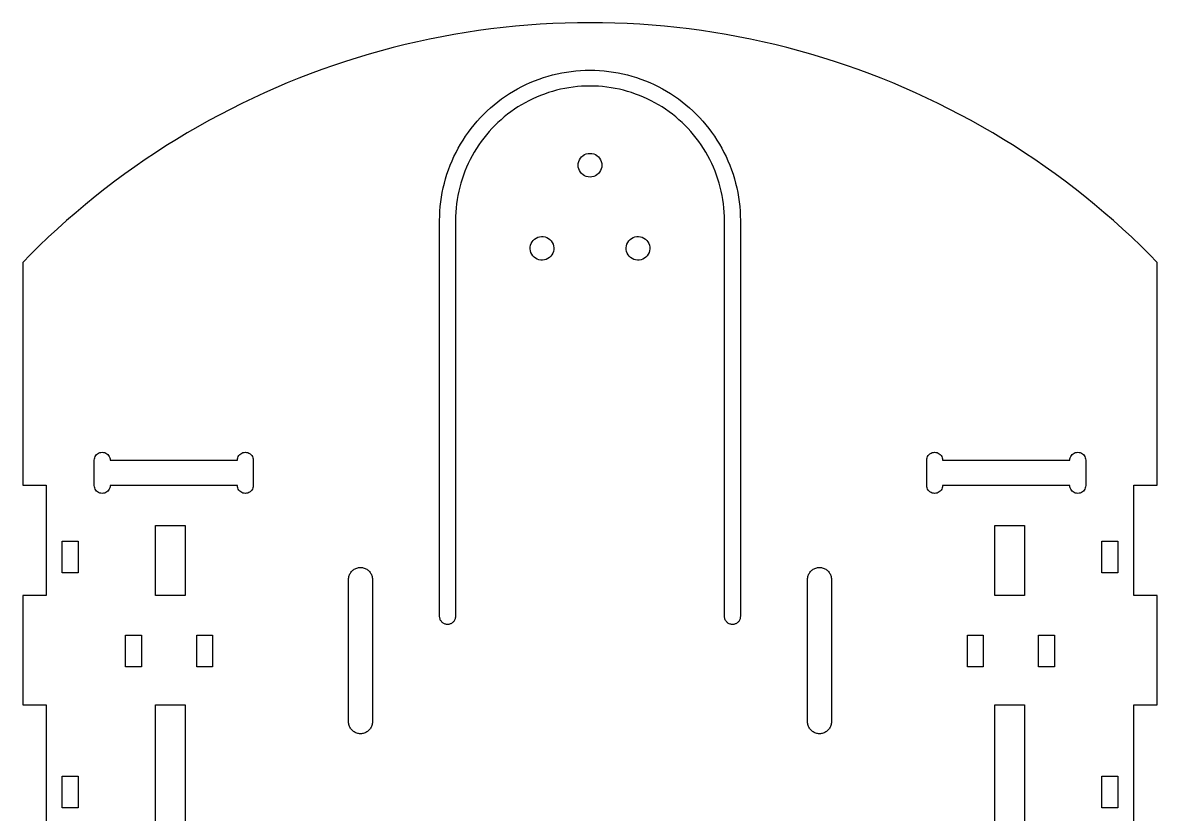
# Model space of a CAD drawing. Header units: metres. Extents: x -72 to 72, y -100 to 100.
# Drawn here: x -71.7 to 71.7, y 0 to 100 of the extents above; entities that cross this region are included whole.
import ezdxf

# ---------------------------------------------------------------- set-up
doc = ezdxf.new("R2010")
doc.units = ezdxf.units.M

msp = doc.modelspace()

# ---------------------------------------------------------------- linework, layer by layer
for p, q in [((-14.0901, 99.0024), (-15.6434, 98.7688)), ((-12.5333, 99.2115), (-14.0901, 99.0024)), ((-10.9734, 99.3961), (-12.5333, 99.2115)), ((-9.41083, 99.5562), (-10.9734, 99.3961)), ((-7.8459, 99.6917), (-9.41083, 99.5562)), ((-6.27904, 99.8027), (-7.8459, 99.6917)), ((-4.71063, 99.889), (-6.27904, 99.8027)), ((-3.14107, 99.9507), (-4.71063, 99.889)), ((-1.57072, 99.9877), (-3.14107, 99.9507)), ((0, 100), (-1.57072, 99.9877)), ((1.57072, 99.9877), (0, 100)), ((3.14107, 99.9507), (1.57072, 99.9877)), ((4.71063, 99.889), (3.14107, 99.9507)), ((6.27904, 99.8027), (4.71063, 99.889)), ((7.8459, 99.6917), (6.27904, 99.8027)), ((9.41083, 99.5562), (7.8459, 99.6917)), ((10.9734, 99.3961), (9.41083, 99.5562)), ((12.5333, 99.2115), (10.9734, 99.3961)), ((14.0901, 99.0024), (12.5333, 99.2115)), ((15.6434, 98.7688), (14.0901, 99.0024)), ((-21.8143, 97.5917), (-23.3445, 97.237)), ((-20.2787, 97.9223), (-21.8143, 97.5917)), ((-18.7381, 98.2287), (-20.2787, 97.9223)), ((-17.1929, 98.5109), (-18.7381, 98.2287)), ((-15.6434, 98.7688), (-17.1929, 98.5109)), ((17.1929, 98.5109), (15.6434, 98.7688)), ((18.7381, 98.2287), (17.1929, 98.5109)), ((20.2787, 97.9223), (18.7381, 98.2287)), ((21.8143, 97.5917), (20.2787, 97.9223)), ((23.3445, 97.237), (21.8143, 97.5917)), ((-26.3873, 96.4557), (-27.8991, 96.0294)), ((-24.869, 96.8583), (-26.3873, 96.4557)), ((-23.3445, 97.237), (-24.869, 96.8583)), ((24.869, 96.8583), (23.3445, 97.237)), ((26.3873, 96.4557), (24.869, 96.8583)), ((27.8991, 96.0294), (26.3873, 96.4557)), ((-30.9017, 95.1056), (-32.3917, 94.6085)), ((-29.404, 95.5793), (-30.9017, 95.1056)), ((-27.8991, 96.0294), (-29.404, 95.5793)), ((29.404, 95.5793), (27.8991, 96.0294)), ((30.9017, 95.1056), (29.404, 95.5793)), ((32.3917, 94.6085), (30.9017, 95.1056)), ((-35.3475, 93.5444), (-36.8125, 92.9776)), ((-33.8738, 94.0881), (-35.3475, 93.5444)), ((-32.3917, 94.6085), (-33.8738, 94.0881)), ((-5.87131, 93.0701), (-5.30081, 93.2456)), ((-5.30081, 93.2456), (-4.72508, 93.4031)), ((-4.72508, 93.4031), (-4.1447, 93.5424)), ((-4.1447, 93.5424), (-3.56023, 93.6635)), ((-3.56023, 93.6635), (-2.97223, 93.7661)), ((-2.97223, 93.7661), (-2.3813, 93.8502)), ((-2.3813, 93.8502), (-1.78804, 93.9157)), ((-1.78804, 93.9157), (-1.19299, 93.9625)), ((-1.19299, 93.9625), (-0.59679, 93.9906)), ((-0.59679, 93.9906), (0, 94)), ((0, 94), (0.5968, 93.9906)), ((0.5968, 93.9906), (1.19301, 93.9625)), ((1.19301, 93.9625), (1.78806, 93.9157)), ((1.78806, 93.9157), (2.38132, 93.8502)), ((2.38132, 93.8502), (2.97224, 93.7661)), ((2.97224, 93.7661), (3.56024, 93.6635)), ((3.56024, 93.6635), (4.14471, 93.5424)), ((4.14471, 93.5424), (4.7251, 93.4031)), ((4.7251, 93.4031), (5.30083, 93.2456)), ((5.30083, 93.2456), (5.87132, 93.0701)), ((33.8738, 94.0881), (32.3917, 94.6085)), ((35.3475, 93.5444), (33.8738, 94.0881)), ((36.8125, 92.9776), (35.3475, 93.5444)), ((-39.7148, 91.7755), (-41.1514, 91.1403)), ((-38.2683, 92.3879), (-39.7148, 91.7755)), ((-36.8125, 92.9776), (-38.2683, 92.3879)), ((-9.15329, 91.6498), (-8.62579, 91.9291)), ((-8.62579, 91.9291), (-8.08978, 92.1917)), ((-8.08978, 92.1917), (-7.54579, 92.4373)), ((-7.54579, 92.4373), (-6.99434, 92.6657)), ((-6.99434, 92.6657), (-6.436, 92.8767)), ((-6.436, 92.8767), (-5.87131, 93.0701)), ((-2.65936, 91.7907), (-3.18546, 91.6989)), ((-2.13065, 91.8659), (-2.65936, 91.7907)), ((-1.59982, 91.9245), (-2.13065, 91.8659)), ((-1.06741, 91.9664), (-1.59982, 91.9245)), ((-0.53397, 91.9916), (-1.06741, 91.9664)), ((0, 92), (-0.53397, 91.9916)), ((0.53398, 91.9916), (0, 92)), ((1.06743, 91.9664), (0.53398, 91.9916)), ((1.59984, 91.9245), (1.06743, 91.9664)), ((2.13066, 91.8659), (1.59984, 91.9245)), ((2.65938, 91.7907), (2.13066, 91.8659)), ((3.18547, 91.6989), (2.65938, 91.7907)), ((5.87132, 93.0701), (6.43602, 92.8767)), ((6.43602, 92.8767), (6.99435, 92.6657)), ((6.99435, 92.6657), (7.54581, 92.4373)), ((7.54581, 92.4373), (8.0898, 92.1917)), ((8.0898, 92.1917), (8.62581, 91.9291)), ((8.62581, 91.9291), (9.15331, 91.6498)), ((38.2683, 92.3879), (36.8125, 92.9776)), ((39.7148, 91.7755), (38.2683, 92.3879)), ((41.1514, 91.1403), (39.7148, 91.7755)), ((-42.5779, 90.4827), (-43.9939, 89.8027)), ((-41.1514, 91.1403), (-42.5779, 90.4827)), ((-11.6452, 90.0129), (-11.1679, 90.3713)), ((-11.1679, 90.3713), (-10.6796, 90.7145)), ((-10.6796, 90.7145), (-10.1807, 91.0422)), ((-10.1807, 91.0422), (-9.67177, 91.3541)), ((-9.67177, 91.3541), (-9.15329, 91.6498)), ((-7.23822, 90.382), (-7.71782, 90.1471)), ((-6.7515, 90.6018), (-7.23822, 90.382)), ((-6.25809, 90.8062), (-6.7515, 90.6018)), ((-5.75851, 90.995), (-6.25809, 90.8062)), ((-5.25327, 91.168), (-5.75851, 90.995)), ((-4.74283, 91.325), (-5.25327, 91.168)), ((-4.22771, 91.4659), (-4.74283, 91.325)), ((-3.70842, 91.5906), (-4.22771, 91.4659)), ((-3.18546, 91.6989), (-3.70842, 91.5906)), ((3.70844, 91.5906), (3.18547, 91.6989)), ((4.22772, 91.4659), (3.70844, 91.5906)), ((4.74284, 91.325), (4.22772, 91.4659)), ((5.25328, 91.168), (4.74284, 91.325)), ((5.75853, 90.995), (5.25328, 91.168)), ((6.2581, 90.8062), (5.75853, 90.995)), ((6.75151, 90.6018), (6.2581, 90.8062)), ((7.23824, 90.382), (6.75151, 90.6018)), ((7.71783, 90.1471), (7.23824, 90.382)), ((9.15331, 91.6498), (9.67178, 91.3541)), ((9.67178, 91.3541), (10.1807, 91.0422)), ((10.1807, 91.0422), (10.6796, 90.7145)), ((10.6796, 90.7145), (11.1679, 90.3713)), ((11.1679, 90.3713), (11.6452, 90.0129)), ((42.5779, 90.4827), (41.1514, 91.1403)), ((43.9939, 89.8027), (42.5779, 90.4827)), ((-45.399, 89.1006), (-46.793, 88.3766)), ((-43.9939, 89.8027), (-45.399, 89.1006)), ((-13.0064, 88.8504), (-12.5649, 89.2521)), ((-12.5649, 89.2521), (-12.111, 89.6397)), ((-12.111, 89.6397), (-11.6452, 90.0129)), ((-9.55539, 89.0604), (-9.99232, 88.7533)), ((-9.10904, 89.3536), (-9.55539, 89.0604)), ((-8.65369, 89.6326), (-9.10904, 89.3536)), ((-8.18979, 89.8972), (-8.65369, 89.6326)), ((-7.71782, 90.1471), (-8.18979, 89.8972)), ((8.1898, 89.8972), (7.71783, 90.1471)), ((8.6537, 89.6326), (8.1898, 89.8972)), ((9.10905, 89.3536), (8.6537, 89.6326)), ((9.5554, 89.0604), (9.10905, 89.3536)), ((9.99234, 88.7533), (9.5554, 89.0604)), ((11.6452, 90.0129), (12.1111, 89.6397)), ((12.1111, 89.6397), (12.5649, 89.2521)), ((12.5649, 89.2521), (13.0064, 88.8504)), ((45.399, 89.1006), (43.9939, 89.8027)), ((46.793, 88.3766), (45.399, 89.1006)), ((-48.1754, 87.6307), (-49.5459, 86.8631)), ((-46.793, 88.3766), (-48.1754, 87.6307)), ((-14.6397, 87.1111), (-14.2521, 87.5649)), ((-14.2521, 87.5649), (-13.8504, 88.0064)), ((-13.8504, 88.0064), (-13.435, 88.435)), ((-13.435, 88.435), (-13.0064, 88.8504)), ((-11.2423, 87.7519), (-11.6373, 87.3925)), ((-10.8362, 88.0987), (-11.2423, 87.7519)), ((-10.4194, 88.4326), (-10.8362, 88.0987)), ((-9.99232, 88.7533), (-10.4194, 88.4326)), ((10.4194, 88.4326), (9.99234, 88.7533)), ((10.8362, 88.0987), (10.4194, 88.4326)), ((11.2423, 87.7519), (10.8362, 88.0987)), ((11.6373, 87.3925), (11.2423, 87.7519)), ((13.0064, 88.8504), (13.435, 88.435)), ((13.435, 88.435), (13.8504, 88.0064)), ((13.8504, 88.0064), (14.2521, 87.5649)), ((14.2521, 87.5649), (14.6397, 87.1111)), ((48.1754, 87.6307), (46.793, 88.3766)), ((49.5459, 86.8631), (48.1754, 87.6307)), ((-50.9041, 86.0742), (-52.2498, 85.264)), ((-49.5459, 86.8631), (-50.9041, 86.0742)), ((-15.7145, 85.6796), (-15.3713, 86.1679)), ((-15.3713, 86.1679), (-15.0129, 86.6452)), ((-15.0129, 86.6452), (-14.6397, 87.1111)), ((-12.7519, 86.2423), (-13.0987, 85.8362)), ((-12.3924, 86.6373), (-12.7519, 86.2423)), ((-12.0208, 87.0208), (-12.3924, 86.6373)), ((-11.6373, 87.3925), (-12.0208, 87.0208)), ((12.0208, 87.0208), (11.6373, 87.3925)), ((12.3925, 86.6373), (12.0208, 87.0208)), ((12.7519, 86.2423), (12.3925, 86.6373)), ((13.0987, 85.8362), (12.7519, 86.2423)), ((14.6397, 87.1111), (15.0129, 86.6452)), ((15.0129, 86.6452), (15.3713, 86.1679)), ((15.3713, 86.1679), (15.7145, 85.6796)), ((50.9041, 86.0742), (49.5459, 86.8631)), ((52.2498, 85.264), (50.9041, 86.0742)), ((-52.2498, 85.264), (-53.5827, 84.4328)), ((-16.6498, 84.1533), (-16.3541, 84.6718)), ((-16.3541, 84.6718), (-16.0422, 85.1807)), ((-16.0422, 85.1807), (-15.7145, 85.6796)), ((-13.7533, 84.9923), (-14.0603, 84.5554)), ((-13.4326, 85.4194), (-13.7533, 84.9923)), ((-13.0987, 85.8362), (-13.4326, 85.4194)), ((13.4326, 85.4194), (13.0987, 85.8362)), ((13.7533, 84.9923), (13.4326, 85.4194)), ((14.0604, 84.5554), (13.7533, 84.9923)), ((15.7145, 85.6796), (16.0422, 85.1807)), ((16.0422, 85.1807), (16.3541, 84.6718)), ((16.3541, 84.6718), (16.6498, 84.1533)), ((53.5827, 84.4328), (52.2498, 85.264)), ((-54.9023, 83.5807), (-56.2083, 82.7081)), ((-53.5827, 84.4328), (-54.9023, 83.5807)), ((-17.1917, 83.0898), (-16.9291, 83.6258)), ((-16.9291, 83.6258), (-16.6498, 84.1533)), ((-14.8972, 83.1898), (-15.1471, 82.7178)), ((-14.6326, 83.6537), (-14.8972, 83.1898)), ((-14.3535, 84.1091), (-14.6326, 83.6537)), ((-14.0603, 84.5554), (-14.3535, 84.1091)), ((-1.06064, 83.0607), (-0.88165, 83.2135)), ((-0.88165, 83.2135), (-0.68097, 83.3365)), ((-0.68097, 83.3365), (-0.4635, 83.4266)), ((-0.4635, 83.4266), (-0.23463, 83.4815)), ((-0.23463, 83.4815), (0, 83.5)), ((0, 83.5), (0.23465, 83.4815)), ((0.23465, 83.4815), (0.46352, 83.4266)), ((0.46352, 83.4266), (0.68098, 83.3365)), ((0.68098, 83.3365), (0.88167, 83.2135)), ((0.88167, 83.2135), (1.06065, 83.0607)), ((14.3536, 84.1091), (14.0604, 84.5554)), ((14.6326, 83.6537), (14.3536, 84.1091)), ((14.8972, 83.1898), (14.6326, 83.6537)), ((15.1471, 82.7178), (14.8972, 83.1898)), ((16.6498, 84.1533), (16.9291, 83.6258)), ((16.9291, 83.6258), (17.1917, 83.0898)), ((54.9023, 83.5807), (53.5827, 84.4328)), ((56.2083, 82.7081), (54.9023, 83.5807)), ((-57.5005, 81.815), (-58.7785, 80.9017)), ((-56.2083, 82.7081), (-57.5005, 81.815)), ((-17.8767, 81.436), (-17.6657, 81.9944)), ((-17.6657, 81.9944), (-17.4373, 82.5458)), ((-17.4373, 82.5458), (-17.1917, 83.0898)), ((-15.6018, 81.7515), (-15.8062, 81.2581)), ((-15.382, 82.2382), (-15.6018, 81.7515)), ((-15.1471, 82.7178), (-15.382, 82.2382)), ((-1.49997, 82), (-1.48151, 82.2346)), ((-1.48151, 81.7653), (-1.49997, 82)), ((-1.48151, 82.2346), (-1.42656, 82.4635)), ((-1.42656, 81.5365), (-1.48151, 81.7653)), ((-1.42656, 82.4635), (-1.33649, 82.681)), ((-1.33649, 82.681), (-1.2135, 82.8817)), ((-1.2135, 82.8817), (-1.06064, 83.0607)), ((1.06065, 83.0607), (1.21352, 82.8817)), ((1.21352, 82.8817), (1.3365, 82.681)), ((1.3365, 82.681), (1.42657, 82.4635)), ((1.42657, 82.4635), (1.48152, 82.2346)), ((1.48152, 81.7653), (1.42657, 81.5365)), ((1.48152, 82.2346), (1.5, 82)), ((1.5, 82), (1.48152, 81.7653)), ((15.382, 82.2382), (15.1471, 82.7178)), ((15.6018, 81.7515), (15.382, 82.2382)), ((15.8062, 81.2581), (15.6018, 81.7515)), ((17.1917, 83.0898), (17.4373, 82.5458)), ((17.4373, 82.5458), (17.6657, 81.9944)), ((17.6657, 81.9944), (17.8767, 81.436)), ((57.5005, 81.815), (56.2083, 82.7081)), ((58.7785, 80.9017), (57.5005, 81.815)), ((-58.7785, 80.9017), (-60.042, 79.9685)), ((-18.4031, 79.7251), (-18.2456, 80.3008)), ((-18.2456, 80.3008), (-18.0701, 80.8713)), ((-18.0701, 80.8713), (-17.8767, 81.436)), ((-15.995, 80.7585), (-16.168, 80.2533)), ((-15.8062, 81.2581), (-15.995, 80.7585)), ((-1.33649, 81.319), (-1.42656, 81.5365)), ((-1.2135, 81.1183), (-1.33649, 81.319)), ((-1.06064, 80.9393), (-1.2135, 81.1183)), ((-0.88165, 80.7865), (-1.06064, 80.9393)), ((-0.68097, 80.6635), (-0.88165, 80.7865)), ((-0.4635, 80.5734), (-0.68097, 80.6635)), ((-0.23463, 80.5185), (-0.4635, 80.5734)), ((0, 80.5), (-0.23463, 80.5185)), ((0.23465, 80.5185), (0, 80.5)), ((0.46352, 80.5734), (0.23465, 80.5185)), ((0.68098, 80.6635), (0.46352, 80.5734)), ((0.88167, 80.7865), (0.68098, 80.6635)), ((1.06065, 80.9393), (0.88167, 80.7865)), ((1.21352, 81.1183), (1.06065, 80.9393)), ((1.3365, 81.319), (1.21352, 81.1183)), ((1.42657, 81.5365), (1.3365, 81.319)), ((15.995, 80.7585), (15.8062, 81.2581)), ((16.168, 80.2533), (15.995, 80.7585)), ((17.8767, 81.436), (18.0701, 80.8713)), ((18.0701, 80.8713), (18.2456, 80.3008)), ((18.2456, 80.3008), (18.4031, 79.7251)), ((60.042, 79.9685), (58.7785, 80.9017)), ((-61.2907, 79.0155), (-62.5243, 78.043)), ((-60.042, 79.9685), (-61.2907, 79.0155)), ((-18.6635, 78.5602), (-18.5424, 79.1447)), ((-18.5424, 79.1447), (-18.4031, 79.7251)), ((-16.4659, 79.2277), (-16.5906, 78.7084)), ((-16.325, 79.7428), (-16.4659, 79.2277)), ((-16.168, 80.2533), (-16.325, 79.7428)), ((16.325, 79.7428), (16.168, 80.2533)), ((16.4659, 79.2277), (16.325, 79.7428)), ((16.5906, 78.7084), (16.4659, 79.2277)), ((18.4031, 79.7251), (18.5424, 79.1447)), ((18.5424, 79.1447), (18.6635, 78.5602)), ((61.2907, 79.0155), (60.042, 79.9685)), ((62.5243, 78.043), (61.2907, 79.0155)), ((-62.5243, 78.043), (-63.7424, 77.0513)), ((-18.8502, 77.3813), (-18.7661, 77.9722)), ((-18.7661, 77.9722), (-18.6635, 78.5602)), ((-16.7907, 77.6594), (-16.8659, 77.1307)), ((-16.6989, 78.1855), (-16.7907, 77.6594)), ((-16.5906, 78.7084), (-16.6989, 78.1855)), ((16.6989, 78.1855), (16.5906, 78.7084)), ((16.7907, 77.6594), (16.6989, 78.1855)), ((16.8659, 77.1307), (16.7907, 77.6594)), ((18.6635, 78.5602), (18.7661, 77.9722)), ((18.7661, 77.9722), (18.8502, 77.3813)), ((63.7424, 77.0513), (62.5243, 78.043)), ((-64.9448, 76.0406), (-66.1312, 75.0111)), ((-63.7424, 77.0513), (-64.9448, 76.0406)), ((-18.9906, 75.5968), (-18.9625, 76.193)), ((-18.9625, 76.193), (-18.9157, 76.7881)), ((-18.9157, 76.7881), (-18.8502, 77.3813)), ((-16.9664, 76.0674), (-16.9916, 75.534)), ((-16.9245, 76.5998), (-16.9664, 76.0674)), ((-16.8659, 77.1307), (-16.9245, 76.5998)), ((16.9245, 76.5998), (16.8659, 77.1307)), ((16.9664, 76.0674), (16.9245, 76.5998)), ((16.9916, 75.534), (16.9664, 76.0674)), ((18.8502, 77.3813), (18.9157, 76.7881)), ((18.9157, 76.7881), (18.9625, 76.193)), ((18.9625, 76.193), (18.9906, 75.5968)), ((64.9448, 76.0406), (63.7424, 77.0513)), ((66.1312, 75.0111), (64.9448, 76.0406)), ((-66.1312, 75.0111), (-67.3012, 73.9631)), ((-19, 75), (-18.9906, 75.5968)), ((-18.9995, 24.9686), (-19, 75)), ((-16.9916, 75.534), (-17, 75)), ((-17, 75), (-17, 25)), ((17, 75), (16.9916, 75.534)), ((17.0005, 24.9686), (17, 75)), ((18.9906, 75.5968), (19, 75)), ((19, 75), (19, 25)), ((67.3012, 73.9631), (66.1312, 75.0111)), ((-67.3012, 73.9631), (-68.4547, 72.8969)), ((68.4547, 72.8969), (67.3012, 73.9631)), ((-69.5913, 71.8126), (-70.7107, 70.7107)), ((-68.4547, 72.8969), (-69.5913, 71.8126)), ((-7.55396, 71.6568), (-7.51106, 71.8882)), ((-7.51106, 71.8882), (-7.4325, 72.1101)), ((-7.4325, 72.1101), (-7.32018, 72.317)), ((-7.32018, 72.317), (-7.17688, 72.5037)), ((-7.17688, 72.5037), (-7.00615, 72.6657)), ((-7.00615, 72.6657), (-6.81216, 72.799)), ((-6.81216, 72.799), (-6.59972, 72.9004)), ((-6.59972, 72.9004), (-6.37404, 72.9672)), ((-6.37404, 72.9672), (-6.14067, 72.998)), ((-6.14067, 72.998), (-5.90538, 72.9918)), ((-5.90538, 72.9918), (-5.67393, 72.9489)), ((-5.67393, 72.9489), (-5.45207, 72.8703)), ((-5.45207, 72.8703), (-5.24521, 72.758)), ((-5.24521, 72.758), (-5.05847, 72.6147)), ((-5.05847, 72.6147), (-4.89645, 72.444)), ((-4.89645, 72.444), (-4.76314, 72.25)), ((-4.76314, 72.25), (-4.6618, 72.0376)), ((-4.6618, 72.0376), (-4.59496, 71.8119)), ((-4.59496, 71.8119), (-4.56422, 71.5785)), ((4.56422, 71.5785), (4.59496, 71.8119)), ((4.59496, 71.8119), (4.6618, 72.0376)), ((4.6618, 72.0376), (4.76314, 72.25)), ((4.76314, 72.25), (4.89645, 72.444)), ((4.89645, 72.444), (5.05847, 72.6147)), ((5.05847, 72.6147), (5.24521, 72.758)), ((5.24521, 72.758), (5.45207, 72.8703)), ((5.45207, 72.8703), (5.67393, 72.9489)), ((5.67393, 72.9489), (5.90538, 72.9918)), ((5.90538, 72.9918), (6.14067, 72.998)), ((6.14067, 72.998), (6.37404, 72.9672)), ((6.37404, 72.9672), (6.59972, 72.9004)), ((6.59972, 72.9004), (6.81216, 72.799)), ((6.81216, 72.799), (7.00615, 72.6657)), ((7.00615, 72.6657), (7.17688, 72.5037)), ((7.17688, 72.5037), (7.32018, 72.317)), ((7.32018, 72.317), (7.4325, 72.1101)), ((7.4325, 72.1101), (7.51106, 71.8882)), ((7.51106, 71.8882), (7.55396, 71.6568)), ((69.5913, 71.8126), (68.4547, 72.8969)), ((70.7107, 70.7107), (69.5913, 71.8126)), ((-70.7107, 70.7107), (-71.686, 69.7199)), ((-7.56012, 71.4215), (-7.55396, 71.6568)), ((-7.52939, 71.1881), (-7.56012, 71.4215)), ((-7.46254, 70.9624), (-7.52939, 71.1881)), ((-7.36121, 70.75), (-7.46254, 70.9624)), ((-7.22789, 70.556), (-7.36121, 70.75)), ((-7.06587, 70.3853), (-7.22789, 70.556)), ((-6.87914, 70.242), (-7.06587, 70.3853)), ((-5.11819, 70.3343), (-5.31216, 70.201)), ((-4.94745, 70.4963), (-5.11819, 70.3343)), ((-4.80417, 70.683), (-4.94745, 70.4963)), ((-4.69185, 70.8899), (-4.80417, 70.683)), ((-4.61328, 71.1118), (-4.69185, 70.8899)), ((-4.57039, 71.3432), (-4.61328, 71.1118)), ((-4.56422, 71.5785), (-4.57039, 71.3432)), ((4.57037, 71.3432), (4.56422, 71.5785)), ((4.61327, 71.1118), (4.57037, 71.3432)), ((4.69183, 70.8899), (4.61327, 71.1118)), ((4.80415, 70.683), (4.69183, 70.8899)), ((4.94743, 70.4963), (4.80415, 70.683)), ((5.11818, 70.3343), (4.94743, 70.4963)), ((5.31215, 70.201), (5.11818, 70.3343)), ((7.06586, 70.3853), (6.87912, 70.242)), ((7.22787, 70.556), (7.06586, 70.3853)), ((7.36119, 70.75), (7.22787, 70.556)), ((7.46252, 70.9624), (7.36119, 70.75)), ((7.52937, 71.1881), (7.46252, 70.9624)), ((7.56012, 71.4215), (7.52937, 71.1881)), ((7.55396, 71.6568), (7.56012, 71.4215)), ((71.686, 69.7199), (70.7107, 70.7107)), ((-71.686, 69.7199), (-71.686, 41.6)), ((-6.67227, 70.1297), (-6.87914, 70.242)), ((-6.45039, 70.0511), (-6.67227, 70.1297)), ((-6.21896, 70.0082), (-6.45039, 70.0511)), ((-5.98367, 70.0021), (-6.21896, 70.0082)), ((-5.75031, 70.0328), (-5.98367, 70.0021)), ((-5.52461, 70.0996), (-5.75031, 70.0328)), ((-5.31216, 70.201), (-5.52461, 70.0996)), ((5.5246, 70.0996), (5.31215, 70.201)), ((5.75029, 70.0328), (5.5246, 70.0996)), ((5.98366, 70.0021), (5.75029, 70.0328)), ((6.21895, 70.0082), (5.98366, 70.0021)), ((6.45038, 70.0511), (6.21895, 70.0082)), ((6.67226, 70.1297), (6.45038, 70.0511)), ((6.87912, 70.242), (6.67226, 70.1297)), ((71.686, 41.6001), (71.686, 69.7199)), ((-62.636, 44.75), (-62.6237, 44.9064)), ((-62.636, 41.55), (-62.636, 44.75)), ((-62.6237, 44.9064), (-62.5871, 45.059)), ((-62.5871, 45.059), (-62.527, 45.204)), ((-62.527, 45.204), (-62.445, 45.3378)), ((-62.445, 45.3378), (-62.3431, 45.4571)), ((-62.3431, 45.4571), (-62.2238, 45.559)), ((-62.2238, 45.559), (-62.09, 45.641)), ((-62.09, 45.641), (-61.945, 45.701)), ((-61.945, 45.701), (-61.7924, 45.7377)), ((-61.7924, 45.7377), (-61.636, 45.75)), ((-61.636, 45.75), (-61.4796, 45.7377)), ((-61.4796, 45.7377), (-61.327, 45.701)), ((-61.327, 45.701), (-61.182, 45.641)), ((-61.182, 45.641), (-61.0482, 45.559)), ((-61.0482, 45.559), (-60.9289, 45.4571)), ((-60.9289, 45.4571), (-60.827, 45.3378)), ((-60.827, 45.3378), (-60.745, 45.204)), ((-60.745, 45.204), (-60.6849, 45.059)), ((-60.6849, 45.059), (-60.6483, 44.9064)), ((-60.6483, 44.9064), (-60.636, 44.75)), ((-60.636, 44.75), (-44.55, 44.75)), ((-44.55, 44.75), (-44.5377, 44.9064)), ((-44.5377, 44.9064), (-44.5011, 45.059)), ((-44.5011, 45.059), (-44.441, 45.204)), ((-44.441, 45.204), (-44.359, 45.3378)), ((-44.359, 45.3378), (-44.2571, 45.4571)), ((-44.2571, 45.4571), (-44.1378, 45.559)), ((-44.1378, 45.559), (-44.004, 45.641)), ((-44.004, 45.641), (-43.859, 45.701)), ((-43.859, 45.701), (-43.7064, 45.7377)), ((-43.7064, 45.7377), (-43.55, 45.75)), ((-43.55, 45.75), (-43.3936, 45.7377)), ((-43.3936, 45.7377), (-43.241, 45.701)), ((-43.241, 45.701), (-43.096, 45.641)), ((-43.096, 45.641), (-42.9622, 45.559)), ((-42.9622, 45.559), (-42.8429, 45.4571)), ((-42.8429, 45.4571), (-42.741, 45.3378)), ((-42.741, 45.3378), (-42.659, 45.204)), ((-42.659, 45.204), (-42.599, 45.059)), ((-42.599, 45.059), (-42.5623, 44.9064)), ((-42.5623, 44.9064), (-42.55, 44.75)), ((-42.55, 44.75), (-42.55, 41.55)), ((42.55, 44.75), (42.5623, 44.9064)), ((42.55, 41.55), (42.55, 44.75)), ((42.5623, 44.9064), (42.5989, 45.059)), ((42.5989, 45.059), (42.659, 45.204)), ((42.659, 45.204), (42.741, 45.3378)), ((42.741, 45.3378), (42.8429, 45.4571)), ((42.8429, 45.4571), (42.9622, 45.559)), ((42.9622, 45.559), (43.096, 45.641)), ((43.096, 45.641), (43.241, 45.701)), ((43.241, 45.701), (43.3936, 45.7377)), ((43.3936, 45.7377), (43.55, 45.75)), ((43.55, 45.75), (43.7064, 45.7377)), ((43.7064, 45.7377), (43.859, 45.701)), ((43.859, 45.701), (44.004, 45.641)), ((44.004, 45.641), (44.1378, 45.559)), ((44.1378, 45.559), (44.2571, 45.4571)), ((44.2571, 45.4571), (44.359, 45.3378)), ((44.359, 45.3378), (44.441, 45.204)), ((44.441, 45.204), (44.5011, 45.059)), ((44.5011, 45.059), (44.5377, 44.9064)), ((44.5377, 44.9064), (44.55, 44.75)), ((44.55, 44.75), (60.636, 44.75)), ((60.636, 44.75), (60.6483, 44.9064)), ((60.6483, 44.9064), (60.6849, 45.059)), ((60.6849, 45.059), (60.745, 45.204)), ((60.745, 45.204), (60.827, 45.3378)), ((60.827, 45.3378), (60.9289, 45.4571)), ((60.9289, 45.4571), (61.0482, 45.559)), ((61.0482, 45.559), (61.182, 45.641)), ((61.182, 45.641), (61.327, 45.701)), ((61.327, 45.701), (61.4796, 45.7377)), ((61.4796, 45.7377), (61.636, 45.75)), ((61.636, 45.75), (61.7924, 45.7377)), ((61.7924, 45.7377), (61.945, 45.701)), ((61.945, 45.701), (62.09, 45.641)), ((62.09, 45.641), (62.2238, 45.559)), ((62.2238, 45.559), (62.3431, 45.4571)), ((62.3431, 45.4571), (62.445, 45.3378)), ((62.445, 45.3378), (62.527, 45.204)), ((62.527, 45.204), (62.587, 45.059)), ((62.587, 45.059), (62.6237, 44.9064)), ((62.6237, 44.9064), (62.636, 44.75)), ((62.636, 44.75), (62.636, 41.55)), ((-71.686, 41.6), (-68.7389, 41.6001)), ((-68.7389, 41.6001), (-68.7389, 27.6665)), ((68.7388, 41.6), (71.686, 41.6001)), ((68.7389, 27.6665), (68.7388, 41.6)), ((-62.6237, 41.3936), (-62.636, 41.55)), ((-62.5871, 41.241), (-62.6237, 41.3936)), ((-62.527, 41.096), (-62.5871, 41.241)), ((-62.445, 40.9622), (-62.527, 41.096)), ((-62.3431, 40.8429), (-62.445, 40.9622)), ((-62.2238, 40.741), (-62.3431, 40.8429)), ((-62.09, 40.659), (-62.2238, 40.741)), ((-61.945, 40.599), (-62.09, 40.659)), ((-61.7924, 40.5623), (-61.945, 40.599)), ((-61.636, 40.55), (-61.7924, 40.5623)), ((-61.4796, 40.5623), (-61.636, 40.55)), ((-61.327, 40.599), (-61.4796, 40.5623)), ((-61.182, 40.659), (-61.327, 40.599)), ((-61.0482, 40.741), (-61.182, 40.659)), ((-60.9289, 40.8429), (-61.0482, 40.741)), ((-60.827, 40.9622), (-60.9289, 40.8429)), ((-60.745, 41.096), (-60.827, 40.9622)), ((-60.6849, 41.241), (-60.745, 41.096)), ((-60.6483, 41.3936), (-60.6849, 41.241)), ((-60.636, 41.55), (-60.6483, 41.3936)), ((-44.55, 41.55), (-60.636, 41.55)), ((-44.5377, 41.3936), (-44.55, 41.55)), ((-44.5011, 41.241), (-44.5377, 41.3936)), ((-44.441, 41.096), (-44.5011, 41.241)), ((-44.359, 40.9622), (-44.441, 41.096)), ((-44.2571, 40.8429), (-44.359, 40.9622)), ((-44.1378, 40.741), (-44.2571, 40.8429)), ((-44.004, 40.659), (-44.1378, 40.741)), ((-43.859, 40.599), (-44.004, 40.659)), ((-43.7064, 40.5623), (-43.859, 40.599)), ((-43.55, 40.55), (-43.7064, 40.5623)), ((-43.3936, 40.5623), (-43.55, 40.55)), ((-43.241, 40.599), (-43.3936, 40.5623)), ((-43.096, 40.659), (-43.241, 40.599)), ((-42.9622, 40.741), (-43.096, 40.659)), ((-42.8429, 40.8429), (-42.9622, 40.741)), ((-42.741, 40.9622), (-42.8429, 40.8429)), ((-42.659, 41.096), (-42.741, 40.9622)), ((-42.599, 41.241), (-42.659, 41.096)), ((-42.5623, 41.3936), (-42.599, 41.241)), ((-42.55, 41.55), (-42.5623, 41.3936)), ((42.5623, 41.3936), (42.55, 41.55)), ((42.5989, 41.241), (42.5623, 41.3936)), ((42.659, 41.096), (42.5989, 41.241)), ((42.741, 40.9622), (42.659, 41.096)), ((42.8429, 40.8429), (42.741, 40.9622)), ((42.9622, 40.741), (42.8429, 40.8429)), ((43.096, 40.659), (42.9622, 40.741)), ((43.241, 40.599), (43.096, 40.659)), ((43.3936, 40.5623), (43.241, 40.599)), ((43.55, 40.55), (43.3936, 40.5623)), ((43.7064, 40.5623), (43.55, 40.55)), ((43.859, 40.599), (43.7064, 40.5623)), ((44.004, 40.659), (43.859, 40.599)), ((44.1378, 40.741), (44.004, 40.659)), ((44.2571, 40.8429), (44.1378, 40.741)), ((44.359, 40.9622), (44.2571, 40.8429)), ((44.441, 41.096), (44.359, 40.9622)), ((44.5011, 41.241), (44.441, 41.096)), ((44.5377, 41.3936), (44.5011, 41.241)), ((44.55, 41.55), (44.5377, 41.3936)), ((60.636, 41.55), (44.55, 41.55)), ((60.6483, 41.3936), (60.636, 41.55)), ((60.6849, 41.241), (60.6483, 41.3936)), ((60.745, 41.096), (60.6849, 41.241)), ((60.827, 40.9622), (60.745, 41.096)), ((60.9289, 40.8429), (60.827, 40.9622)), ((61.0482, 40.741), (60.9289, 40.8429)), ((61.182, 40.659), (61.0482, 40.741)), ((61.327, 40.599), (61.182, 40.659)), ((61.4796, 40.5623), (61.327, 40.599)), ((61.636, 40.55), (61.4796, 40.5623)), ((61.7924, 40.5623), (61.636, 40.55)), ((61.945, 40.599), (61.7924, 40.5623)), ((62.09, 40.659), (61.945, 40.599)), ((62.2238, 40.741), (62.09, 40.659)), ((62.3431, 40.8429), (62.2238, 40.741)), ((62.445, 40.9622), (62.3431, 40.8429)), ((62.527, 41.096), (62.445, 40.9622)), ((62.587, 41.241), (62.527, 41.096)), ((62.6237, 41.3936), (62.587, 41.241)), ((62.636, 41.55), (62.6237, 41.3936)), ((-54.9234, 36.5), (-51.1544, 36.5001)), ((-54.9233, 27.6665), (-54.9234, 36.5)), ((-51.1544, 36.5001), (-51.1544, 27.6665)), ((51.1543, 36.5), (54.9233, 36.5001)), ((51.1544, 27.6665), (51.1543, 36.5)), ((54.9233, 36.5001), (54.9233, 27.6665)), ((-66.686, 30.5), (-66.686, 34.5)), ((-66.686, 34.5), (-64.686, 34.5)), ((-64.686, 34.5), (-64.686, 30.5)), ((64.686, 30.5), (64.686, 34.5)), ((64.686, 34.5), (66.686, 34.5)), ((66.686, 34.5), (66.686, 30.5)), ((-64.686, 30.5), (-66.686, 30.5)), ((-30.4585, 30.0502), (-30.4266, 30.1635)), ((-30.4266, 30.1635), (-30.3858, 30.274)), ((-30.3858, 30.274), (-30.3365, 30.381)), ((-30.3365, 30.381), (-30.2789, 30.4837)), ((-30.2789, 30.4837), (-30.2135, 30.5817)), ((-30.2135, 30.5817), (-30.1406, 30.6742)), ((-30.1406, 30.6742), (-30.0607, 30.7607)), ((-30.0607, 30.7607), (-29.9742, 30.8406)), ((-29.9742, 30.8406), (-29.8817, 30.9135)), ((-29.8817, 30.9135), (-29.7837, 30.979)), ((-29.7837, 30.979), (-29.681, 31.0365)), ((-29.681, 31.0365), (-29.574, 31.0858)), ((-29.574, 31.0858), (-29.4635, 31.1266)), ((-29.4635, 31.1266), (-29.3502, 31.1586)), ((-29.3502, 31.1586), (-29.2346, 31.1815)), ((-29.2346, 31.1815), (-29.1177, 31.1954)), ((-29.1177, 31.1954), (-29, 31.2)), ((-29, 31.2), (-28.8823, 31.1954)), ((-28.8823, 31.1954), (-28.7653, 31.1815)), ((-28.7653, 31.1815), (-28.6498, 31.1586)), ((-28.6498, 31.1586), (-28.5365, 31.1266)), ((-28.5365, 31.1266), (-28.426, 31.0858)), ((-28.426, 31.0858), (-28.319, 31.0365)), ((-28.319, 31.0365), (-28.2162, 30.979)), ((-28.2162, 30.979), (-28.1183, 30.9135)), ((-28.1183, 30.9135), (-28.0258, 30.8406)), ((-28.0258, 30.8406), (-27.9393, 30.7607)), ((-27.9393, 30.7607), (-27.8594, 30.6742)), ((-27.8594, 30.6742), (-27.7865, 30.5817)), ((-27.7865, 30.5817), (-27.721, 30.4837)), ((-27.721, 30.4837), (-27.6635, 30.381)), ((-27.6635, 30.381), (-27.6142, 30.274)), ((-27.6142, 30.274), (-27.5734, 30.1635)), ((-27.5734, 30.1635), (-27.5414, 30.0502)), ((27.5414, 30.0502), (27.5734, 30.1635)), ((27.5734, 30.1635), (27.6142, 30.274)), ((27.6142, 30.274), (27.6635, 30.381)), ((27.6635, 30.381), (27.721, 30.4837)), ((27.721, 30.4837), (27.7865, 30.5817)), ((27.7865, 30.5817), (27.8594, 30.6742)), ((27.8594, 30.6742), (27.9393, 30.7607)), ((27.9393, 30.7607), (28.0258, 30.8406)), ((28.0258, 30.8406), (28.1183, 30.9135)), ((28.1183, 30.9135), (28.2162, 30.979)), ((28.2162, 30.979), (28.319, 31.0365)), ((28.319, 31.0365), (28.426, 31.0858)), ((28.426, 31.0858), (28.5365, 31.1266)), ((28.5365, 31.1266), (28.6498, 31.1586)), ((28.6498, 31.1586), (28.7653, 31.1815)), ((28.7653, 31.1815), (28.8823, 31.1954)), ((28.8823, 31.1954), (29, 31.2)), ((29, 31.2), (29.1177, 31.1954)), ((29.1177, 31.1954), (29.2346, 31.1815)), ((29.2346, 31.1815), (29.3502, 31.1586)), ((29.3502, 31.1586), (29.4635, 31.1266)), ((29.4635, 31.1266), (29.574, 31.0858)), ((29.574, 31.0858), (29.681, 31.0365)), ((29.681, 31.0365), (29.7837, 30.979)), ((29.7837, 30.979), (29.8817, 30.9135)), ((29.8817, 30.9135), (29.9742, 30.8406)), ((29.9742, 30.8406), (30.0607, 30.7607)), ((30.0607, 30.7607), (30.1406, 30.6742)), ((30.1406, 30.6742), (30.2135, 30.5817)), ((30.2135, 30.5817), (30.2789, 30.4837)), ((30.2789, 30.4837), (30.3365, 30.381)), ((30.3365, 30.381), (30.3858, 30.274)), ((30.3858, 30.274), (30.4266, 30.1635)), ((30.4266, 30.1635), (30.4585, 30.0502)), ((66.686, 30.5), (64.686, 30.5)), ((-30.5, 29.7), (-30.4954, 29.8177)), ((-30.5, 11.7), (-30.5, 29.7)), ((-30.4954, 29.8177), (-30.4815, 29.9346)), ((-30.4815, 29.9346), (-30.4585, 30.0502)), ((-27.5414, 30.0502), (-27.5185, 29.9346)), ((-27.5185, 29.9346), (-27.5046, 29.8177)), ((-27.5046, 29.8177), (-27.5, 29.7)), ((-27.5, 29.7), (-27.5, 11.7)), ((27.5, 29.7), (27.5046, 29.8177)), ((27.5, 11.7), (27.5, 29.7)), ((27.5046, 29.8177), (27.5185, 29.9346)), ((27.5185, 29.9346), (27.5414, 30.0502)), ((30.4585, 30.0502), (30.4815, 29.9346)), ((30.4815, 29.9346), (30.4954, 29.8177)), ((30.4954, 29.8177), (30.5, 29.7)), ((30.5, 29.7), (30.5, 11.7)), ((-68.7389, 27.6665), (-71.686, 27.6665)), ((-71.686, 27.6665), (-71.686, 13.8333)), ((-51.1544, 27.6665), (-54.9233, 27.6665)), ((54.9233, 27.6665), (51.1544, 27.6665)), ((71.686, 27.6665), (68.7389, 27.6665)), ((71.686, 13.8334), (71.686, 27.6665)), ((-18.9921, 24.8747), (-18.9995, 24.9686)), ((-18.9759, 24.7819), (-18.9921, 24.8747)), ((-18.951, 24.691), (-18.9759, 24.7819)), ((-18.9177, 24.6029), (-18.951, 24.691)), ((-18.8763, 24.5182), (-18.9177, 24.6029)), ((-18.8271, 24.4379), (-18.8763, 24.5182)), ((-18.7705, 24.3626), (-18.8271, 24.4379)), ((-17.2098, 24.3871), (-17.271, 24.3155)), ((-17.1557, 24.4642), (-17.2098, 24.3871)), ((-17.109, 24.546), (-17.1557, 24.4642)), ((-17.0702, 24.6319), (-17.109, 24.546)), ((-17.0397, 24.721), (-17.0702, 24.6319)), ((-17.0177, 24.8126), (-17.0397, 24.721)), ((-17.0044, 24.9059), (-17.0177, 24.8126)), ((-17, 25), (-17.0044, 24.9059)), ((17.0079, 24.8747), (17.0005, 24.9686)), ((17.0241, 24.7819), (17.0079, 24.8747)), ((17.0489, 24.691), (17.0241, 24.7819)), ((17.0822, 24.6029), (17.0489, 24.691)), ((17.1237, 24.5182), (17.0822, 24.6029)), ((17.1729, 24.4379), (17.1237, 24.5182)), ((17.2295, 24.3626), (17.1729, 24.4379)), ((18.7901, 24.3871), (18.7289, 24.3155)), ((18.8443, 24.4642), (18.7901, 24.3871)), ((18.891, 24.546), (18.8443, 24.4642)), ((18.9297, 24.6319), (18.891, 24.546)), ((18.9603, 24.721), (18.9297, 24.6319)), ((18.9823, 24.8126), (18.9603, 24.721)), ((18.9955, 24.9059), (18.9823, 24.8126)), ((19, 25), (18.9955, 24.9059)), ((-18.7071, 24.2929), (-18.7705, 24.3626)), ((-18.6374, 24.2295), (-18.7071, 24.2929)), ((-18.5621, 24.1729), (-18.6374, 24.2295)), ((-18.4818, 24.1237), (-18.5621, 24.1729)), ((-18.3971, 24.0823), (-18.4818, 24.1237)), ((-18.309, 24.049), (-18.3971, 24.0823)), ((-18.2181, 24.0241), (-18.309, 24.049)), ((-18.1253, 24.0079), (-18.2181, 24.0241)), ((-18.0314, 24.0005), (-18.1253, 24.0079)), ((-17.9372, 24.002), (-18.0314, 24.0005)), ((-17.8436, 24.0123), (-17.9372, 24.002)), ((-17.7513, 24.0314), (-17.8436, 24.0123)), ((-17.6613, 24.0591), (-17.7513, 24.0314)), ((-17.5742, 24.0952), (-17.6613, 24.0591)), ((-17.491, 24.1393), (-17.5742, 24.0952)), ((-17.4122, 24.191), (-17.491, 24.1393)), ((-17.3387, 24.2499), (-17.4122, 24.191)), ((-17.271, 24.3155), (-17.3387, 24.2499)), ((17.2929, 24.2929), (17.2295, 24.3626)), ((17.3625, 24.2295), (17.2929, 24.2929)), ((17.4379, 24.1729), (17.3625, 24.2295)), ((17.5182, 24.1237), (17.4379, 24.1729)), ((17.6028, 24.0823), (17.5182, 24.1237)), ((17.691, 24.049), (17.6028, 24.0823)), ((17.7818, 24.0241), (17.691, 24.049)), ((17.8746, 24.0079), (17.7818, 24.0241)), ((17.9686, 24.0005), (17.8746, 24.0079)), ((18.0628, 24.002), (17.9686, 24.0005)), ((18.1564, 24.0123), (18.0628, 24.002)), ((18.2487, 24.0314), (18.1564, 24.0123)), ((18.3387, 24.0591), (18.2487, 24.0314)), ((18.4258, 24.0952), (18.3387, 24.0591)), ((18.509, 24.1393), (18.4258, 24.0952)), ((18.5878, 24.191), (18.509, 24.1393)), ((18.6613, 24.2499), (18.5878, 24.191)), ((18.7289, 24.3155), (18.6613, 24.2499)), ((-58.686, 18.6667), (-58.686, 22.6667)), ((-58.686, 22.6667), (-56.686, 22.6667)), ((-56.686, 22.6667), (-56.686, 18.6667)), ((-49.686, 18.6667), (-49.686, 22.6667)), ((-49.686, 22.6667), (-47.686, 22.6667)), ((-47.686, 22.6667), (-47.686, 18.6667)), ((47.686, 18.6667), (47.686, 22.6667)), ((47.686, 22.6667), (49.686, 22.6667)), ((49.686, 22.6667), (49.686, 18.6667)), ((56.686, 18.6667), (56.686, 22.6667)), ((56.686, 22.6667), (58.686, 22.6667)), ((58.686, 22.6667), (58.686, 18.6667)), ((-56.686, 18.6667), (-58.686, 18.6667)), ((-47.686, 18.6667), (-49.686, 18.6667)), ((49.686, 18.6667), (47.686, 18.6667)), ((58.686, 18.6667), (56.686, 18.6667)), ((-71.686, 13.8333), (-68.7389, 13.8334)), ((-68.7389, 13.8334), (-68.7389, -2.86661)), ((-54.9234, 13.8333), (-51.1544, 13.8334)), ((-54.9233, -2.86661), (-54.9234, 13.8333)), ((-51.1544, 13.8334), (-51.1544, -2.86661)), ((51.1543, 13.8333), (54.9233, 13.8334)), ((51.1544, -2.86661), (51.1543, 13.8333)), ((54.9233, 13.8334), (54.9233, -2.86661)), ((68.7388, 13.8333), (71.686, 13.8334)), ((68.7389, -2.86661), (68.7388, 13.8333)), ((-30.4954, 11.5823), (-30.5, 11.7)), ((-30.4815, 11.4653), (-30.4954, 11.5823)), ((-27.5046, 11.5823), (-27.5185, 11.4653)), ((-27.5, 11.7), (-27.5046, 11.5823)), ((27.5046, 11.5823), (27.5, 11.7)), ((27.5185, 11.4653), (27.5046, 11.5823)), ((30.4954, 11.5823), (30.4815, 11.4653)), ((30.5, 11.7), (30.4954, 11.5823)), ((-30.4585, 11.3498), (-30.4815, 11.4653)), ((-30.4266, 11.2365), (-30.4585, 11.3498)), ((-30.3858, 11.126), (-30.4266, 11.2365)), ((-30.3365, 11.019), (-30.3858, 11.126)), ((-30.2789, 10.9162), (-30.3365, 11.019)), ((-30.2135, 10.8183), (-30.2789, 10.9162)), ((-30.1406, 10.7258), (-30.2135, 10.8183)), ((-30.0607, 10.6393), (-30.1406, 10.7258)), ((-29.9742, 10.5594), (-30.0607, 10.6393)), ((-29.8817, 10.4865), (-29.9742, 10.5594)), ((-29.7837, 10.421), (-29.8817, 10.4865)), ((-29.681, 10.3635), (-29.7837, 10.421)), ((-29.574, 10.3142), (-29.681, 10.3635)), ((-29.4635, 10.2734), (-29.574, 10.3142)), ((-29.3502, 10.2414), (-29.4635, 10.2734)), ((-29.2346, 10.2185), (-29.3502, 10.2414)), ((-29.1177, 10.2046), (-29.2346, 10.2185)), ((-29, 10.2), (-29.1177, 10.2046)), ((-28.8823, 10.2046), (-29, 10.2)), ((-28.7653, 10.2185), (-28.8823, 10.2046)), ((-28.6498, 10.2414), (-28.7653, 10.2185)), ((-28.5365, 10.2734), (-28.6498, 10.2414)), ((-28.426, 10.3142), (-28.5365, 10.2734)), ((-28.319, 10.3635), (-28.426, 10.3142)), ((-28.2162, 10.421), (-28.319, 10.3635)), ((-28.1183, 10.4865), (-28.2162, 10.421)), ((-28.0258, 10.5594), (-28.1183, 10.4865)), ((-27.9393, 10.6393), (-28.0258, 10.5594)), ((-27.8594, 10.7258), (-27.9393, 10.6393)), ((-27.7865, 10.8183), (-27.8594, 10.7258)), ((-27.721, 10.9162), (-27.7865, 10.8183)), ((-27.6635, 11.019), (-27.721, 10.9162)), ((-27.6142, 11.126), (-27.6635, 11.019)), ((-27.5734, 11.2365), (-27.6142, 11.126)), ((-27.5414, 11.3498), (-27.5734, 11.2365)), ((-27.5185, 11.4653), (-27.5414, 11.3498)), ((27.5414, 11.3498), (27.5185, 11.4653)), ((27.5734, 11.2365), (27.5414, 11.3498)), ((27.6142, 11.126), (27.5734, 11.2365)), ((27.6635, 11.019), (27.6142, 11.126)), ((27.721, 10.9162), (27.6635, 11.019)), ((27.7865, 10.8183), (27.721, 10.9162)), ((27.8594, 10.7258), (27.7865, 10.8183)), ((27.9393, 10.6393), (27.8594, 10.7258)), ((28.0258, 10.5594), (27.9393, 10.6393)), ((28.1183, 10.4865), (28.0258, 10.5594)), ((28.2162, 10.421), (28.1183, 10.4865)), ((28.319, 10.3635), (28.2162, 10.421)), ((28.426, 10.3142), (28.319, 10.3635)), ((28.5365, 10.2734), (28.426, 10.3142)), ((28.6498, 10.2414), (28.5365, 10.2734)), ((28.7653, 10.2185), (28.6498, 10.2414)), ((28.8823, 10.2046), (28.7653, 10.2185)), ((29, 10.2), (28.8823, 10.2046)), ((29.1177, 10.2046), (29, 10.2)), ((29.2346, 10.2185), (29.1177, 10.2046)), ((29.3502, 10.2414), (29.2346, 10.2185)), ((29.4635, 10.2734), (29.3502, 10.2414)), ((29.574, 10.3142), (29.4635, 10.2734)), ((29.681, 10.3635), (29.574, 10.3142)), ((29.7837, 10.421), (29.681, 10.3635)), ((29.8817, 10.4865), (29.7837, 10.421)), ((29.9742, 10.5594), (29.8817, 10.4865)), ((30.0607, 10.6393), (29.9742, 10.5594)), ((30.1406, 10.7258), (30.0607, 10.6393)), ((30.2135, 10.8183), (30.1406, 10.7258)), ((30.2789, 10.9162), (30.2135, 10.8183)), ((30.3365, 11.019), (30.2789, 10.9162)), ((30.3858, 11.126), (30.3365, 11.019)), ((30.4266, 11.2365), (30.3858, 11.126)), ((30.4585, 11.3498), (30.4266, 11.2365)), ((30.4815, 11.4653), (30.4585, 11.3498)), ((-66.686, 0.84363), (-66.686, 4.84363)), ((-66.686, 4.84363), (-64.686, 4.84363)), ((-64.686, 4.84363), (-64.686, 0.84363)), ((64.686, 0.84363), (64.686, 4.84363)), ((64.686, 4.84363), (66.686, 4.84363)), ((66.686, 4.84363), (66.686, 0.84363)), ((-64.686, 0.84363), (-66.686, 0.84363)), ((66.686, 0.84363), (64.686, 0.84363))]:
    msp.add_line(p, q)

doc.saveas('drawing.dxf')
